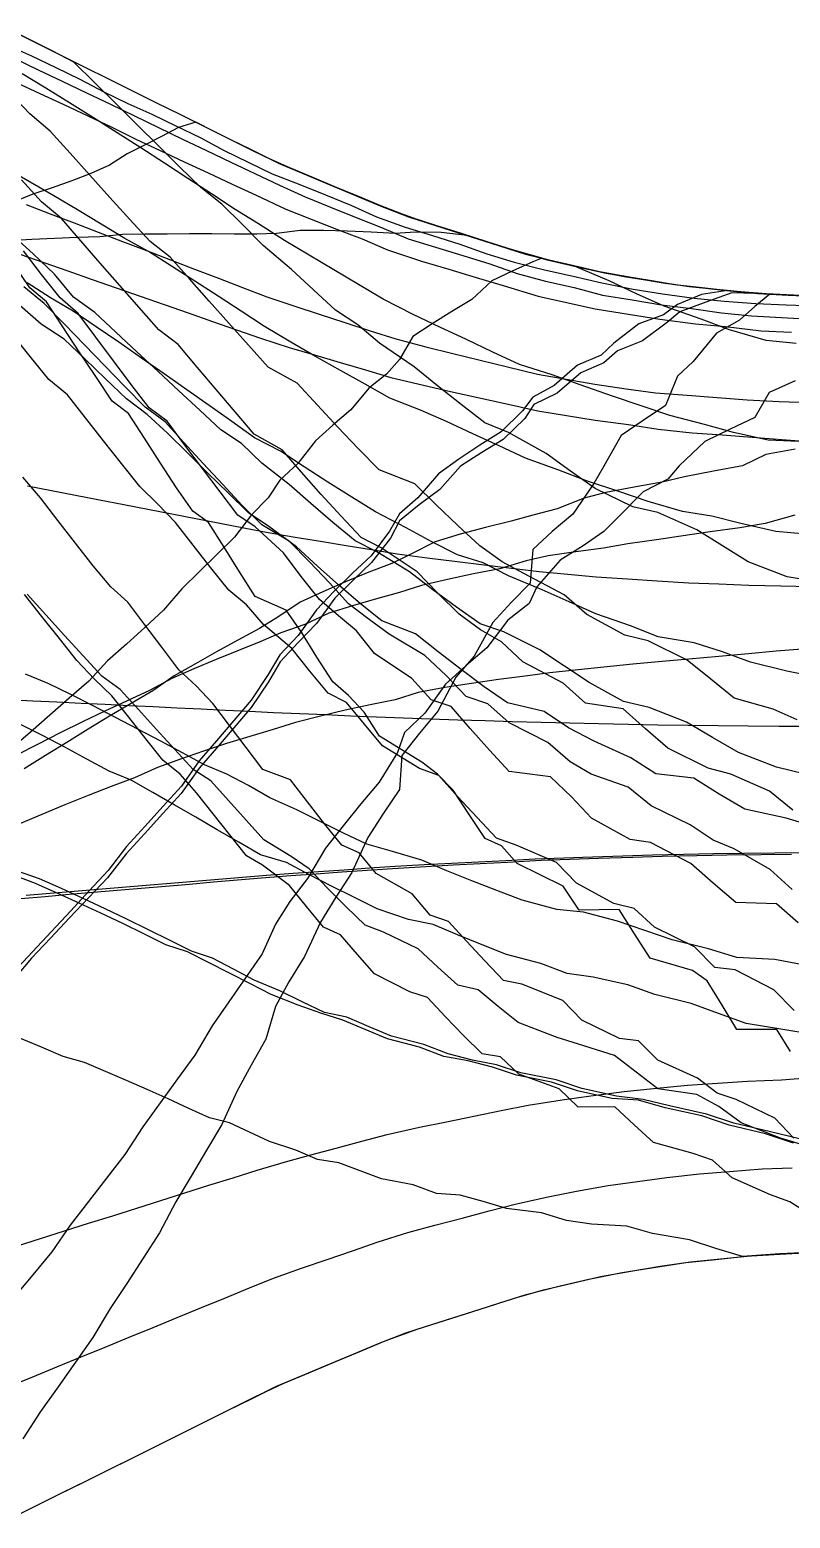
# Model space of a CAD drawing. Header units: metres. Extents: x -15 to 15, y -74.3 to -65.7.
# Drawn here: x -7.5 to -3.75, y -73.67 to -66.33 of the extents above; entities that cross this region are included whole.
import ezdxf

# ---------------------------------------------------------------- set-up
doc = ezdxf.new("R2010")
doc.units = ezdxf.units.M
doc.header["$MEASUREMENT"] = 0
doc.layers.add('Layer 01', color=12, linetype='Continuous', true_color=0xc80000)
doc.layers.add('Layer 02', color=192, linetype='Continuous', true_color=0x7d26cd)

msp = doc.modelspace()

# ---------------------------------------------------------------- linework, layer by layer
at = {"layer": 'Layer 01'}
for points in [[(-7.5868, -66.3355, 4.3671), (-7.4682, -66.3945, 4.2969), (-7.3495, -66.4535, 4.2266), (-7.2311, -66.5123, 4.1565), (-7.1125, -66.5713, 4.0862), (-6.9939, -66.6302, 4.0159), (-6.8752, -66.6892, 3.9457), (-6.7566, -66.7482, 3.8754), (-6.6382, -66.807, 3.8053), (-6.5196, -66.8659, 3.735), (-6.401, -66.9249, 3.6648), (-6.2583, -66.9935, 3.583), (-6.1328, -67.046, 3.5204), (-6.0072, -67.0986, 3.4577), (-5.8817, -67.1512, 3.3951), (-5.756, -67.2038, 3.3323), (-5.5919, -67.2642, 3.2604), (-5.4579, -67.307, 3.2094), (-5.3236, -67.3499, 3.1583), (-5.1893, -67.3928, 3.1071), (-5.055, -67.4357, 3.056), (-4.8802, -67.4794, 3.0039), (-4.7392, -67.5121, 2.9649), (-4.5682, -67.5453, 2.9254), (-4.4231, -67.5697, 2.8963), (-4.2483, -67.5955, 2.8656), (-4.1004, -67.6109, 2.8472), (-3.9524, -67.6264, 2.8288), (-3.7783, -67.6366, 2.8166), (-3.6307, -67.644, 2.8078)], [(-7.5867, -66.3356, 4.3671), (-7.4681, -66.3946, 4.2968), (-7.3495, -66.4535, 4.2266), (-7.2309, -66.5124, 4.1563), (-7.1123, -66.5714, 4.0861), (-6.9937, -66.6303, 4.0158), (-6.8751, -66.6893, 3.9456), (-6.7565, -66.7482, 3.8753), (-6.6379, -66.8072, 3.8051), (-6.5193, -66.8661, 3.7348), (-6.4007, -66.9251, 3.6646), (-6.2741, -66.9869, 3.5909), (-6.1485, -67.0395, 3.5282), (-6.0229, -67.0921, 3.4655), (-5.8972, -67.1447, 3.4028), (-5.7717, -67.1973, 3.3402), (-5.6326, -67.2512, 3.2759), (-5.4986, -67.294, 3.2249), (-5.3643, -67.3369, 3.1738), (-5.2301, -67.3798, 3.1227), (-5.0959, -67.4227, 3.0715), (-4.9478, -67.4637, 3.0226), (-4.8069, -67.4964, 2.9836), (-4.6572, -67.5303, 2.9433), (-4.5123, -67.5547, 2.9142), (-4.3672, -67.5791, 2.8851), (-4.2123, -67.5992, 2.8611), (-4.0644, -67.6147, 2.8427), (-3.9095, -67.6301, 2.8244), (-3.7601, -67.6375, 2.8155), (-3.6105, -67.645, 2.8066)], [(-7.6096, -66.4054, 4.4429), (-7.4909, -66.458, 4.3677), (-7.3722, -66.5153, 4.2962), (-7.2536, -66.573, 4.2249), (-7.1351, -66.6358, 4.1577), (-7.0164, -66.6937, 4.0867), (-6.8978, -66.7464, 4.0115), (-6.7791, -66.8038, 3.94), (-6.6605, -66.8615, 3.8688), (-6.542, -66.9243, 3.8016), (-6.4233, -66.9823, 3.7306), (-6.3047, -67.04, 3.6593), (-6.1678, -67.0923, 3.5846), (-6.0421, -67.1436, 3.5208), (-5.9164, -67.1951, 3.4573), (-5.791, -67.2516, 3.3977), (-5.6481, -67.3028, 3.3252), (-5.5141, -67.3446, 3.2734), (-5.3799, -67.3867, 3.2217), (-5.2459, -67.4336, 3.1738), (-5.1116, -67.4758, 3.1222), (-4.961, -67.5133, 3.0666), (-4.82, -67.545, 3.0269), (-4.6789, -67.577, 2.9873), (-4.5243, -67.608, 2.9591), (-4.3792, -67.6322, 2.9298), (-4.223, -67.6528, 2.9044), (-4.075, -67.668, 2.8858), (-3.9201, -67.6791, 2.863), (-3.7707, -67.6861, 2.8539), (-3.6261, -67.6903, 2.843)], [(-7.5768, -66.4697, 4.4604), (-7.4582, -66.5266, 4.3885), (-7.3396, -66.5835, 4.3167), (-7.2209, -66.6404, 4.2448), (-7.1023, -66.6973, 4.173), (-6.9837, -66.7543, 4.1012), (-6.865, -66.8113, 4.0294), (-6.7464, -66.8683, 3.9576), (-6.6278, -66.9252, 3.8858), (-6.5091, -66.9822, 3.814), (-6.3905, -67.0391, 3.7422), (-6.2677, -67.0964, 3.6697), (-6.1424, -67.1527, 3.61), (-6.0167, -67.2038, 3.5462), (-5.891, -67.2546, 3.482), (-5.7653, -67.3053, 3.4178), (-5.6336, -67.36, 3.36), (-5.4995, -67.4016, 3.308), (-5.3652, -67.4429, 3.2556), (-5.2308, -67.4842, 3.2032), (-5.0967, -67.5311, 3.1552), (-4.9571, -67.569, 3.1076), (-4.8161, -67.6004, 3.0676), (-4.6752, -67.6375, 3.0321), (-4.5292, -67.6618, 3.0019), (-4.3841, -67.6851, 2.972), (-4.2373, -67.7046, 2.9471), (-4.0897, -67.7255, 2.9329), (-3.9416, -67.7407, 2.9142), (-3.7929, -67.7487, 2.904), (-3.6434, -67.7558, 2.8949)], [(-7.5695, -66.5878, 4.5439), (-7.4508, -66.6434, 4.4709), (-7.3321, -66.6986, 4.3978), (-7.2134, -66.7539, 4.3246), (-7.0948, -66.8092, 4.2515), (-6.9764, -66.8695, 4.1824), (-6.8577, -66.9249, 4.1095), (-6.739, -66.9801, 4.0362), (-6.6203, -67.0352, 3.9629), (-6.5017, -67.0902, 3.8896), (-6.383, -67.1452, 3.8163), (-6.238, -67.2139, 3.7355), (-6.1125, -67.2632, 3.6703), (-5.9868, -67.3122, 3.6048), (-5.8611, -67.3612, 3.5393), (-5.7356, -67.415, 3.4776), (-5.5678, -67.4707, 3.4038), (-5.4337, -67.5105, 3.3504), (-5.2994, -67.5503, 3.2969), (-5.1651, -67.5902, 3.2434), (-4.9937, -67.6438, 3.1816), (-4.8528, -67.6744, 3.141), (-4.7117, -67.7047, 3.1002), (-4.5382, -67.7342, 3.0605), (-4.3932, -67.7567, 3.03), (-4.2165, -67.7791, 3), (-4.0685, -67.7933, 2.9806), (-3.8938, -67.8132, 2.9634), (-3.7444, -67.8204, 2.9543)], [(-7.5178, -67.1911, 4.8986), (-7.3991, -67.2365, 4.819), (-7.2805, -67.282, 4.7393), (-7.1619, -67.3274, 4.6596), (-7.0433, -67.3728, 4.58), (-6.9247, -67.4183, 4.5003), (-6.806, -67.4637, 4.4207), (-6.6874, -67.5091, 4.3411), (-6.5688, -67.5546, 4.2614), (-6.4502, -67.6, 4.1818), (-6.3316, -67.6455, 4.1021), (-6.198, -67.6912, 4.022), (-6.0724, -67.732, 3.9511), (-5.9468, -67.7728, 3.8801), (-5.8211, -67.8135, 3.809), (-5.6954, -67.8541, 3.738), (-5.5476, -67.8921, 3.6716), (-5.4134, -67.9254, 3.6139), (-5.2791, -67.9587, 3.556), (-5.1448, -67.9918, 3.498), (-4.9957, -68.0267, 3.4363), (-4.8548, -68.0522, 3.3923), (-4.7137, -68.0775, 3.3482), (-4.5591, -68.0999, 3.3094), (-4.4141, -68.1188, 3.2765), (-4.2581, -68.1308, 3.242), (-4.1102, -68.1426, 3.2211), (-3.9622, -68.1545, 3.2002), (-3.8048, -68.1623, 3.1869), (-3.6557, -68.1664, 3.176)], [(-7.5488, -67.436, 5.0532), (-7.4302, -67.4775, 4.9714), (-7.3115, -67.5189, 4.8896), (-7.1928, -67.5603, 4.8078), (-7.0741, -67.6017, 4.726), (-6.9555, -67.6431, 4.6442), (-6.8368, -67.6844, 4.5624), (-6.7181, -67.7258, 4.4806), (-6.5995, -67.7672, 4.3988), (-6.4808, -67.8086, 4.317), (-6.3621, -67.85, 4.2352), (-6.2214, -67.8957, 4.1455), (-6.0958, -67.9327, 4.0726), (-5.9701, -67.9696, 3.9997), (-5.8444, -68.0066, 3.9267), (-5.7187, -68.0436, 3.8537), (-5.559, -68.0825, 3.7772), (-5.4249, -68.1126, 3.7177), (-5.2906, -68.1427, 3.6582), (-5.1562, -68.1729, 3.5987), (-4.9942, -68.2079, 3.53), (-4.8533, -68.2309, 3.4847), (-4.7122, -68.2539, 3.4394), (-4.5469, -68.2754, 3.3972), (-4.4019, -68.2989, 3.3666), (-4.2335, -68.316, 3.3339), (-4.0856, -68.3268, 3.3125), (-3.9375, -68.3377, 3.291), (-3.7693, -68.3508, 3.2819), (-3.6213, -68.3623, 3.275)], [(-7.5114, -68.5786, 5.459), (-7.3928, -68.6015, 5.3702), (-7.2741, -68.6244, 5.2814), (-7.1555, -68.6473, 5.1926), (-7.0369, -68.6702, 5.1038), (-6.9183, -68.6931, 5.015), (-6.7996, -68.716, 4.9263), (-6.681, -68.7389, 4.8375), (-6.5624, -68.7618, 4.7487), (-6.4438, -68.7847, 4.6599), (-6.3251, -68.8077, 4.5711), (-6.1913, -68.8306, 4.4824), (-6.0657, -68.8513, 4.4032), (-5.94, -68.872, 4.324), (-5.8143, -68.8926, 4.2448), (-5.6887, -68.913, 4.1656), (-5.5405, -68.9321, 4.0925), (-5.4063, -68.9491, 4.028), (-5.272, -68.9659, 3.9634), (-5.1377, -68.9826, 3.8988), (-4.9884, -68.9999, 3.831), (-4.8475, -69.0129, 3.7818), (-4.7064, -69.0258, 3.7326), (-4.5518, -69.037, 3.69), (-4.4067, -69.0466, 3.6532), (-4.2502, -69.0555, 3.6189), (-4.1023, -69.0618, 3.5957), (-3.9543, -69.0678, 3.5724), (-3.7966, -69.0717, 3.5581), (-3.6471, -69.0747, 3.5469)], [(-7.6031, -69.6318, 5.6974), (-7.4844, -69.6374, 5.6059), (-7.3658, -69.6431, 5.5144), (-7.2472, -69.6487, 5.4229), (-7.1285, -69.6544, 5.3315), (-7.0099, -69.6601, 5.24), (-6.8913, -69.6658, 5.1485), (-6.7726, -69.6715, 5.057), (-6.654, -69.6772, 4.9655), (-6.5354, -69.683, 4.8741), (-6.4167, -69.6888, 4.7826), (-6.2981, -69.6946, 4.6911), (-6.1679, -69.7002, 4.6053), (-6.0423, -69.7056, 4.5237), (-5.9166, -69.711, 4.4421), (-5.7909, -69.7164, 4.3604), (-5.6573, -69.7218, 4.2765), (-5.5233, -69.7263, 4.2101), (-5.389, -69.7307, 4.1436), (-5.2547, -69.7351, 4.077), (-5.1204, -69.7395, 4.0104), (-4.9783, -69.7436, 3.9455), (-4.8373, -69.747, 3.8948), (-4.6962, -69.7503, 3.844), (-4.5476, -69.753, 3.8027), (-4.4025, -69.7555, 3.7648), (-4.2527, -69.7578, 3.7309), (-4.1047, -69.7594, 3.707), (-3.9567, -69.761, 3.6829), (-3.8049, -69.762, 3.6685), (-3.6554, -69.7628, 3.6569)], [(-7.5434, -70.6118, 5.6302), (-7.4247, -70.6016, 5.5391), (-7.306, -70.5914, 5.448), (-7.1874, -70.5812, 5.3569), (-7.0687, -70.5711, 5.2658), (-6.95, -70.5609, 5.1746), (-6.8314, -70.5508, 5.0835), (-6.7127, -70.5407, 4.9924), (-6.594, -70.5306, 4.9013), (-6.4754, -70.5205, 4.8101), (-6.3567, -70.5105, 4.719), (-6.2132, -70.4991, 4.6178), (-6.0876, -70.4904, 4.5365), (-5.9619, -70.4815, 4.4552), (-5.8362, -70.4725, 4.3739), (-5.7105, -70.4636, 4.2925), (-5.5467, -70.454, 4.2064), (-5.4125, -70.4469, 4.1401), (-5.2782, -70.4398, 4.0738), (-5.1439, -70.4326, 4.0075), (-4.9775, -70.424, 3.931), (-4.8366, -70.4186, 3.8804), (-4.6955, -70.4131, 3.8299), (-4.5268, -70.4081, 3.7835), (-4.3818, -70.404, 3.7458), (-4.2103, -70.4001, 3.7106), (-4.0624, -70.3976, 3.6867), (-3.8929, -70.3948, 3.662), (-3.7435, -70.3937, 3.6505)], [(-7.5185, -70.596, 5.6129), (-7.3999, -70.586, 5.5218), (-7.2812, -70.5761, 5.4307), (-7.1626, -70.5661, 5.3396), (-7.044, -70.5562, 5.2484), (-6.9253, -70.5463, 5.1573), (-6.8067, -70.5365, 5.0662), (-6.6881, -70.5266, 4.975), (-6.5694, -70.5168, 4.8839), (-6.4508, -70.507, 4.7928), (-6.3322, -70.4972, 4.7016), (-6.2014, -70.4875, 4.6116), (-6.0757, -70.4789, 4.5303), (-5.95, -70.4703, 4.4489), (-5.8243, -70.4616, 4.3675), (-5.6987, -70.4528, 4.2862), (-5.555, -70.445, 4.2118), (-5.4208, -70.4381, 4.1455), (-5.2865, -70.4312, 4.0791), (-5.1522, -70.4242, 4.0127), (-5.0076, -70.4166, 3.9429), (-4.8667, -70.4114, 3.8923), (-4.7256, -70.4061, 3.8417), (-4.5747, -70.4014, 3.797), (-4.4296, -70.3975, 3.7593), (-4.2769, -70.3935, 3.7224), (-4.129, -70.3911, 3.6984), (-3.9809, -70.3886, 3.6745), (-3.8265, -70.3869, 3.6578), (-3.677, -70.3858, 3.6463)], [(-7.5655, -72.3254, 5.1837), (-7.4469, -72.288, 5.1), (-7.3282, -72.2506, 5.0163), (-7.2096, -72.2132, 4.9326), (-7.0909, -72.1757, 4.8489), (-6.9723, -72.1382, 4.7652), (-6.8536, -72.1008, 4.6815), (-6.735, -72.0633, 4.5978), (-6.6163, -72.0258, 4.5142), (-6.4977, -71.9883, 4.4305), (-6.379, -71.9508, 4.3468), (-6.2395, -71.9095, 4.2537), (-6.1139, -71.8759, 4.1791), (-5.9883, -71.8424, 4.1045), (-5.8626, -71.8088, 4.0298), (-5.7369, -71.7754, 3.9551), (-5.5788, -71.7397, 3.8748), (-5.4447, -71.7123, 3.8141), (-5.3104, -71.685, 3.7532), (-5.176, -71.6578, 3.6923), (-5.0418, -71.6307, 3.6313), (-4.8745, -71.6049, 3.5734), (-4.7334, -71.5841, 3.527), (-4.569, -71.564, 3.482), (-4.424, -71.5484, 3.4474), (-4.2567, -71.5326, 3.4118), (-4.1088, -71.5226, 3.39), (-3.9608, -71.5128, 3.368), (-3.7934, -71.5062, 3.3534), (-3.6463, -71.4941, 3.346)], [(-7.6032, -73.0182, 4.8452), (-7.4845, -72.9696, 4.7675), (-7.3658, -72.9209, 4.6898), (-7.2472, -72.8723, 4.6122), (-7.1285, -72.8236, 4.5345), (-7.0099, -72.7749, 4.4568), (-6.8912, -72.7262, 4.3792), (-6.7726, -72.6776, 4.3015), (-6.6539, -72.629, 4.2237), (-6.5352, -72.5804, 4.146), (-6.4166, -72.5319, 4.0683), (-6.2979, -72.4833, 3.9905), (-6.1597, -72.4351, 3.9131), (-6.034, -72.3919, 3.8437), (-5.9083, -72.3485, 3.7743), (-5.7826, -72.3052, 3.7049), (-5.6365, -72.258, 3.6294), (-5.5025, -72.2229, 3.5729), (-5.3682, -72.1878, 3.5162), (-5.2339, -72.1526, 3.4595), (-5.0996, -72.1174, 3.4029), (-4.9443, -72.082, 3.3461), (-4.8032, -72.0551, 3.3029), (-4.6479, -72.0267, 3.2572), (-4.503, -72.0067, 3.225), (-4.3579, -71.9867, 3.1928), (-4.197, -71.9701, 3.1662), (-4.049, -71.9575, 3.1458), (-3.8891, -71.9453, 3.1263), (-3.7397, -71.9392, 3.1164)], [(-7.5921, -73.6671, 4.3703), (-7.4735, -73.6081, 4.3), (-7.3549, -73.5492, 4.2298), (-7.2363, -73.4902, 4.1595), (-7.1177, -73.4313, 4.0893), (-6.9991, -73.3724, 4.019), (-6.8805, -73.3134, 3.9488), (-6.7619, -73.2545, 3.8785), (-6.6433, -73.1955, 3.8083), (-6.5247, -73.1366, 3.738), (-6.4061, -73.0777, 3.6678), (-6.2826, -73.0167, 3.5951), (-6.1571, -72.9641, 3.5325), (-6.0314, -72.9115, 3.4698), (-5.9057, -72.8589, 3.4071), (-5.7801, -72.8062, 3.3443), (-5.6462, -72.7532, 3.2811), (-5.5122, -72.7103, 3.2301), (-5.3779, -72.6674, 3.1789), (-5.2436, -72.6245, 3.1278), (-5.1093, -72.5816, 3.0767), (-4.967, -72.5407, 3.0279), (-4.826, -72.508, 2.9889), (-4.6849, -72.4753, 2.9499), (-4.5363, -72.4493, 2.919), (-4.3912, -72.4249, 2.8899), (-4.2414, -72.4038, 2.8648), (-4.0934, -72.3884, 2.8463), (-3.9454, -72.3729, 2.8279), (-3.7937, -72.3642, 2.8175), (-3.6442, -72.3567, 2.8086)], [(-7.5757, -73.659, 4.3606), (-7.4571, -73.6, 4.2903), (-7.3385, -73.541, 4.22), (-7.2198, -73.4821, 4.1498), (-7.1012, -73.4231, 4.0795), (-6.9826, -73.3642, 4.0092), (-6.864, -73.3052, 3.939), (-6.7453, -73.2462, 3.8687), (-6.6267, -73.1873, 3.7985), (-6.5081, -73.1283, 3.7282), (-6.3894, -73.0694, 3.6579), (-6.2499, -73.003, 3.5788), (-6.1244, -72.9504, 3.5162), (-5.9988, -72.8978, 3.4535), (-5.8731, -72.8452, 3.3908), (-5.7474, -72.7926, 3.3281), (-5.5891, -72.7349, 3.2593), (-5.455, -72.6921, 3.2083), (-5.3208, -72.6492, 3.1572), (-5.1864, -72.6063, 3.106), (-5.0522, -72.5634, 3.0549), (-4.8844, -72.5216, 3.0051), (-4.7433, -72.4888, 2.9661), (-4.5784, -72.4564, 2.9275), (-4.4334, -72.432, 2.8984), (-4.2654, -72.4063, 2.8678), (-4.1176, -72.3909, 2.8493), (-3.9695, -72.3754, 2.8309), (-3.8014, -72.3646, 2.818), (-3.652, -72.3571, 2.8091)]]:
    msp.add_polyline3d(points, dxfattribs=at)
at = {"layer": 'Layer 02'}
for points in [[(-3.6191, -69.0516, 3.5396), (-3.7647, -69.0268, 3.5436), (-3.9578, -68.9528, 3.5389), (-4.0847, -68.8745, 3.5359), (-4.2113, -68.7952, 3.5324), (-4.4021, -68.7087, 3.5477), (-4.5266, -68.6812, 3.5716), (-4.7113, -68.5916, 3.5911), (-4.8331, -68.5058, 3.6031), (-4.9543, -68.4187, 3.6143), (-5.1398, -68.3143, 3.6612), (-5.2556, -68.2681, 3.7039), (-5.3729, -68.1772, 3.7223), (-5.4895, -68.0848, 3.7394), (-5.6049, -67.9906, 3.755), (-5.7748, -67.8744, 3.8068), (-5.8823, -67.7838, 3.8385), (-5.9917, -67.712, 3.8771), (-6.101, -67.6124, 3.8981), (-6.2094, -67.5114, 3.9174), (-6.3488, -67.3939, 3.9589), (-6.4506, -67.2891, 3.9854), (-6.5526, -67.1888, 4.0148), (-6.6568, -67.1079, 4.0543), (-6.7615, -67.005, 4.0772), (-6.8659, -66.902, 4.0999), (-6.9702, -66.7988, 4.1222), (-7.0744, -66.6954, 4.1443), (-7.1786, -66.5921, 4.1666), (-7.283, -66.4889, 4.189), (-7.3888, -66.4339, 4.2499), (-7.4942, -66.3815, 4.3123), (-7.5983, -66.3298, 4.3739)], [(-3.7097, -68.3598, 3.2814), (-3.8586, -68.3522, 3.2905), (-4.0293, -68.3153, 3.2962), (-4.1735, -68.2752, 3.3017), (-4.3437, -68.2307, 3.314), (-4.4847, -68.1835, 3.331), (-4.6258, -68.1358, 3.3478), (-4.7866, -68.0794, 3.3788), (-4.9236, -68.0315, 3.4095), (-5.085, -67.9794, 3.456), (-5.2159, -67.9183, 3.4941), (-5.3471, -67.8572, 3.5324), (-5.4783, -67.7955, 3.5704), (-5.6094, -67.7329, 3.6077), (-5.7567, -67.6576, 3.6612), (-5.8787, -67.586, 3.7097), (-6.0007, -67.514, 3.758), (-6.1227, -67.4415, 3.806), (-6.2446, -67.3682, 3.8533), (-6.3726, -67.286, 3.9119), (-6.4875, -67.2162, 3.9725), (-6.6036, -67.1391, 4.0265), (-6.7199, -67.0628, 4.0811), (-6.8364, -66.987, 4.1363), (-6.9529, -66.9119, 4.1922), (-7.0697, -66.8375, 4.2487), (-7.1865, -66.7637, 4.3059), (-7.3035, -66.6906, 4.3637), (-7.4208, -66.6185, 4.4226), (-7.5382, -66.5477, 4.4826)], [(-3.7163, -69.7319, 3.6603), (-3.8338, -69.6792, 3.6671), (-4.0259, -69.6252, 3.6837), (-4.1419, -69.5317, 3.6904), (-4.2576, -69.4373, 3.6969), (-4.4514, -69.3422, 3.7307), (-4.5657, -69.314, 3.7551), (-4.7529, -69.2126, 3.7912), (-4.8651, -69.1159, 3.8111), (-5.0638, -69.0094, 3.8672), (-5.1711, -68.9526, 3.9091), (-5.2801, -68.8732, 3.9408), (-5.3884, -68.7733, 3.9657), (-5.4953, -68.6713, 3.9892), (-5.6007, -68.5673, 4.0113), (-5.7778, -68.4983, 4.0973), (-5.8798, -68.3936, 4.1258), (-5.9814, -68.2881, 4.1536), (-6.0818, -68.181, 4.1801), (-6.1813, -68.0726, 4.2052), (-6.3246, -67.9931, 4.2771), (-6.4215, -67.8843, 4.3048), (-6.5185, -67.7757, 4.3327), (-6.6152, -67.6669, 4.3603), (-6.7118, -67.5577, 4.3876), (-6.8082, -67.4506, 4.4157), (-6.907, -67.3728, 4.4567), (-7.006, -67.2646, 4.4784), (-7.1047, -67.1561, 4.4997), (-7.2031, -67.0472, 4.5204), (-7.3014, -66.9382, 4.541), (-7.3997, -66.8291, 4.5616), (-7.4999, -66.7446, 4.5963), (-7.6011, -66.6373, 4.6126)], [(-3.7202, -67.8765, 2.995), (-3.8687, -67.8615, 2.998), (-4.0503, -67.8092, 2.989), (-4.1895, -67.7556, 2.9765), (-4.3712, -67.6929, 2.9738), (-4.5073, -67.6308, 2.971), (-4.6433, -67.5679, 2.9675), (-4.8136, -67.4949, 2.9855), (-4.946, -67.4642, 3.0221), (-5.119, -67.4153, 3.0804), (-5.2449, -67.3751, 3.1283), (-5.371, -67.3348, 3.1763), (-5.4973, -67.2944, 3.2244), (-5.6235, -67.2541, 3.2725), (-5.7691, -67.1983, 3.3389), (-5.8827, -67.1508, 3.3956), (-5.9956, -67.1035, 3.4519), (-6.1074, -67.0567, 3.5077), (-6.2178, -67.0105, 3.5628), (-6.318, -66.9662, 3.6156), (-6.4129, -66.919, 3.6718), (-6.5051, -66.8732, 3.7264), (-6.5942, -66.8289, 3.7792), (-6.6806, -66.7859, 3.8304), (-6.7668, -66.812, 3.9343), (-6.8509, -66.8554, 4.0496), (-6.9347, -66.8988, 4.1644), (-7.0192, -66.9408, 4.279), (-7.1076, -66.9976, 4.4014), (-7.1994, -67.0376, 4.511), (-7.2932, -67.0747, 4.6205), (-7.3887, -67.1088, 4.7297), (-7.4856, -67.1402, 4.8385), (-7.5848, -67.1812, 4.9518)], [(-3.6734, -68.8166, 3.4699), (-3.8218, -68.8031, 3.4777), (-3.9941, -68.7644, 3.4857), (-4.1371, -68.7268, 3.4982), (-4.2806, -68.7045, 3.5142), (-4.4502, -68.6547, 3.5389), (-4.5909, -68.6073, 3.5591), (-4.7545, -68.5535, 3.5922), (-4.8911, -68.5006, 3.6236), (-5.0555, -68.4411, 3.6684), (-5.1849, -68.3816, 3.7133), (-5.3145, -68.3219, 3.7583), (-5.4442, -68.2614, 3.8029), (-5.5737, -68.2051, 3.8492), (-5.7252, -68.1458, 3.9116), (-5.8468, -68.0775, 3.9654), (-5.9685, -68.0091, 4.0191), (-6.0903, -67.9401, 4.0724), (-6.2118, -67.87, 4.1252), (-6.3428, -67.7925, 4.1884), (-6.4569, -67.7173, 4.2487), (-6.5712, -67.6427, 4.3094), (-6.6857, -67.5688, 4.3706), (-6.8004, -67.4956, 4.4323), (-6.9153, -67.423, 4.4946), (-7.0308, -67.3581, 4.5607), (-7.1473, -67.2875, 4.6224), (-7.2639, -67.2176, 4.6848), (-7.3807, -67.1486, 4.7478), (-7.4977, -67.0804, 4.8115), (-7.6148, -67.0132, 4.8759)], [(-3.7367, -70.1768, 3.6659), (-3.8516, -70.083, 3.6789), (-4.0423, -70, 3.7073), (-4.1541, -69.9699, 3.7242), (-4.3529, -69.8718, 3.7569), (-4.4638, -69.7753, 3.7817), (-4.5741, -69.6774, 3.8063), (-4.7597, -69.6494, 3.8614), (-4.8691, -69.5512, 3.8883), (-5.0693, -69.4462, 3.9542), (-5.1733, -69.3471, 3.9932), (-5.2775, -69.2881, 4.0376), (-5.3828, -69.21, 4.0739), (-5.4873, -69.1074, 4.1043), (-5.5902, -69.0026, 4.1334), (-5.7678, -68.8841, 4.2119), (-5.8658, -68.8334, 4.2639), (-5.965, -68.7274, 4.2982), (-6.063, -68.6199, 4.3312), (-6.1597, -68.5108, 4.3628), (-6.2553, -68.4009, 4.3934), (-6.3937, -68.3225, 4.4723), (-6.4876, -68.2125, 4.5053), (-6.5815, -68.1027, 4.5383), (-6.6752, -67.9925, 4.5709), (-6.7685, -67.8818, 4.6031), (-6.8634, -67.8088, 4.6503), (-6.9599, -67.6994, 4.6774), (-7.0562, -67.59, 4.7043), (-7.1524, -67.4805, 4.7311), (-7.2485, -67.3709, 4.7577), (-7.3443, -67.2608, 4.7838), (-7.4418, -67.1788, 4.8229), (-7.5403, -67.0698, 4.8437)], [(-3.7234, -67.6393, 2.8133), (-3.8687, -67.6321, 2.822), (-4.0155, -67.6198, 2.8366), (-4.16, -67.6047, 2.8546), (-4.3053, -67.5895, 2.8727), (-4.4402, -67.5668, 2.8998), (-4.5812, -67.5431, 2.928), (-4.7085, -67.5192, 2.9565), (-4.8442, -67.4878, 2.994), (-4.9803, -67.4562, 3.0316), (-5.0884, -67.425, 3.0687), (-5.2161, -67.3843, 3.1173), (-5.3438, -67.3435, 3.166), (-5.4718, -67.329, 3.2349), (-5.5991, -67.3278, 3.3137), (-5.698, -67.3346, 3.3851), (-5.8165, -67.3274, 3.4767), (-5.9342, -67.3224, 3.5695), (-6.0509, -67.3199, 3.6633), (-6.1667, -67.3193, 3.7579), (-6.2826, -67.3338, 3.8607), (-6.3805, -67.3381, 3.9524), (-6.4913, -67.3371, 4.0532), (-6.6019, -67.3365, 4.1542), (-6.7125, -67.3363, 4.2553), (-6.8229, -67.3366, 4.3566), (-6.9331, -67.3372, 4.458), (-7.0432, -67.3384, 4.5596), (-7.1545, -67.3498, 4.6649), (-7.2664, -67.3537, 4.7643), (-7.3781, -67.3585, 4.8641), (-7.4895, -67.3642, 4.9641), (-7.6008, -67.3703, 5.0642)], [(-3.6763, -70, 3.6689), (-3.8175, -69.9646, 3.6783), (-4.0052, -69.8927, 3.6966), (-4.1334, -69.8185, 3.7142), (-4.2615, -69.7431, 3.7317), (-4.4463, -69.6699, 3.7726), (-4.5721, -69.6412, 3.8019), (-4.7417, -69.5471, 3.8414), (-4.8631, -69.4665, 3.8749), (-4.9847, -69.3858, 3.9085), (-5.1618, -69.298, 3.981), (-5.2786, -69.259, 4.0317), (-5.3958, -69.1757, 4.0729), (-5.5122, -69.0904, 4.1132), (-5.6272, -69.0027, 4.1522), (-5.7888, -68.9032, 4.2301), (-5.8962, -68.8489, 4.2895), (-6.0055, -68.758, 4.3354), (-6.1139, -68.6654, 4.3803), (-6.2213, -68.5708, 4.4237), (-6.3552, -68.4665, 4.4908), (-6.4558, -68.3696, 4.5417), (-6.5581, -68.3011, 4.6009), (-6.6618, -68.2053, 4.6479), (-6.7653, -68.1093, 4.6947), (-6.8686, -68.0131, 4.7412), (-6.9719, -67.9166, 4.7876), (-7.0752, -67.8201, 4.834), (-7.1786, -67.7241, 4.8807), (-7.2846, -67.6474, 4.9331), (-7.3787, -67.5344, 4.9562), (-7.4824, -67.4349, 4.9947), (-7.5883, -67.3393, 5.0372)], [(-3.7111, -70.7323, 3.5948), (-3.817, -70.639, 3.6239), (-4.0186, -70.6312, 3.6488), (-4.1302, -70.5361, 3.6796), (-4.2405, -70.4394, 3.7104), (-4.4392, -70.3366, 3.7698), (-4.5388, -70.3207, 3.7972), (-4.7298, -70.2156, 3.8577), (-4.8285, -70.1111, 3.8978), (-4.9329, -70.0119, 3.9398), (-5.1362, -69.9863, 4.029), (-5.2325, -69.8811, 4.0723), (-5.3279, -69.7745, 4.1151), (-5.4218, -69.6661, 4.157), (-5.5209, -69.6321, 4.2048), (-5.6156, -69.527, 4.2384), (-5.7997, -69.4045, 4.3337), (-5.8882, -69.293, 4.3771), (-5.9769, -69.2196, 4.4257), (-6.0717, -69.1386, 4.471), (-6.1615, -69.0244, 4.5055), (-6.2492, -68.9082, 4.5382), (-6.3889, -68.78, 4.6154), (-6.4745, -68.7221, 4.6681), (-6.5618, -68.6075, 4.7026), (-6.6487, -68.4925, 4.7367), (-6.7351, -68.3771, 4.7703), (-6.8224, -68.26, 4.8041), (-6.9107, -68.1936, 4.8512), (-6.9993, -68.0778, 4.8773), (-7.0873, -67.9615, 4.9027), (-7.1748, -67.8447, 4.9275), (-7.2621, -67.7277, 4.952), (-7.3508, -67.6518, 4.993), (-7.4413, -67.5361, 5.0116), (-7.5315, -67.4202, 5.0299)], [(-3.7154, -67.6397, 2.8129), (-3.8522, -67.6329, 2.821), (-3.9657, -67.625, 2.8304), (-4.0966, -67.6113, 2.8467), (-4.2279, -67.5976, 2.8631), (-4.3184, -67.5873, 2.8753), (-4.4416, -67.5666, 2.9), (-4.5646, -67.5459, 2.9247), (-4.6699, -67.5282, 2.9458), (-4.7529, -67.5089, 2.9687), (-4.8661, -67.4827, 3), (-4.978, -67.4567, 3.0309), (-5.019, -67.474, 3.0628), (-5.1208, -67.5194, 3.1614), (-5.2215, -67.5676, 3.2614), (-5.32, -67.6599, 3.3908), (-5.4191, -67.7182, 3.4862), (-5.516, -67.7789, 3.582), (-5.6112, -67.8415, 3.6779), (-5.6762, -67.9551, 3.7764), (-5.7409, -68.0275, 3.8616), (-5.8283, -68.0962, 3.9615), (-5.9167, -68.204, 4.0733), (-6.0048, -68.2795, 4.1666), (-6.0917, -68.3565, 4.2597), (-6.1788, -68.4675, 4.3622), (-6.2673, -68.5494, 4.4484), (-6.3243, -68.6371, 4.5196), (-6.4062, -68.7204, 4.6121), (-6.491, -68.8308, 4.7075), (-6.5769, -68.9158, 4.7943), (-6.6632, -69.0006, 4.8814), (-6.7498, -69.0852, 4.9687), (-6.8398, -69.1912, 5.0561), (-6.9314, -69.2751, 5.1385), (-7.0237, -69.3582, 5.2214), (-7.1163, -69.4407, 5.3044), (-7.2093, -69.5406, 5.3889), (-7.3053, -69.6242, 5.4668), (-7.4012, -69.7083, 5.5446), (-7.4971, -69.7924, 5.6224), (-7.5932, -69.8761, 5.7005)], [(-3.7488, -71.3667, 3.4074), (-3.8162, -71.2585, 3.4578), (-4.0132, -71.2572, 3.4822), (-4.0861, -71.1378, 3.5322), (-4.159, -71.0182, 3.5823), (-4.2315, -70.9675, 3.6107), (-4.4409, -70.906, 3.6729), (-4.5172, -70.7868, 3.7198), (-4.5928, -70.6668, 3.7666), (-4.7906, -70.6703, 3.8306), (-4.8693, -70.5513, 3.8749), (-5.096, -70.4397, 3.9826), (-5.1741, -70.3528, 4.0331), (-5.2537, -70.3161, 4.0743), (-5.3335, -70.1981, 4.1191), (-5.4117, -70.0789, 4.1631), (-5.4889, -70, 4.205), (-5.567, -69.94, 4.2412), (-5.7748, -69.8127, 4.3541), (-5.8511, -69.6933, 4.3986), (-5.9278, -69.6111, 4.445), (-6.0061, -69.5449, 4.4877), (-6.084, -69.423, 4.5227), (-6.1604, -69.2998, 4.5567), (-6.2359, -69.1903, 4.5919), (-6.388, -69.1239, 4.691), (-6.4651, -69.0022, 4.725), (-6.5421, -68.8807, 4.759), (-6.6188, -68.7588, 4.7926), (-6.6964, -68.7027, 4.8416), (-6.7762, -68.588, 4.8701), (-6.8556, -68.466, 4.8959), (-6.9343, -68.3435, 4.9211), (-7.0127, -68.2206, 4.9458), (-7.0931, -68.1613, 4.9903), (-7.1749, -68.0394, 5.0082), (-7.256, -67.9171, 5.0253), (-7.3366, -67.7944, 5.0419), (-7.4169, -67.6715, 5.0581), (-7.4989, -67.6021, 5.0961), (-7.5825, -67.4806, 5.1057)], [(-3.7024, -67.6404, 2.8121), (-3.8349, -67.6338, 2.82), (-3.9245, -67.6293, 2.8253), (-4.0377, -67.6265, 2.8464), (-4.1663, -67.6727, 2.9081), (-4.2938, -67.72, 2.9705), (-4.3558, -67.7713, 3.0289), (-4.4791, -67.863, 3.1346), (-4.602, -67.9126, 3.2043), (-4.6699, -67.9713, 3.2628), (-4.7827, -68.0207, 3.3424), (-4.8993, -68.1208, 3.4461), (-5.0146, -68.1776, 3.5226), (-5.0587, -68.2456, 3.5819), (-5.1656, -68.349, 3.6894), (-5.2716, -68.4138, 3.7733), (-5.3753, -68.4818, 3.8572), (-5.4774, -68.5963, 3.9563), (-5.5803, -68.6717, 4.0336), (-5.6762, -68.75, 4.1082), (-5.7208, -68.8357, 4.1657), (-5.8141, -68.9562, 4.2588), (-5.9059, -69.0424, 4.3391), (-5.9958, -69.1311, 4.4187), (-6.0855, -69.2572, 4.502), (-6.1763, -69.3506, 4.5738), (-6.2658, -69.4455, 4.6451), (-6.323, -69.5437, 4.6999), (-6.4081, -69.6707, 4.7752), (-6.4936, -69.7704, 4.8456), (-6.5789, -69.8704, 4.9159), (-6.6642, -69.9705, 4.9863), (-6.7533, -70.0943, 5.0523), (-6.8433, -70.1936, 5.1176), (-6.9337, -70.2926, 5.1832), (-7.0243, -70.3914, 5.2489), (-7.1164, -70.5095, 5.311), (-7.2103, -70.6086, 5.3711), (-7.3041, -70.7082, 5.4311), (-7.3979, -70.8077, 5.4911), (-7.492, -70.907, 5.5514), (-7.5874, -71.02, 5.6081)], [(-3.7249, -67.6393, 2.8134), (-3.8574, -67.6326, 2.8213), (-3.9311, -67.6286, 2.8261), (-4.0595, -67.6152, 2.8421), (-4.1875, -67.6354, 2.8838), (-4.3054, -67.6842, 2.9454), (-4.3749, -67.7344, 3.0069), (-4.4972, -67.779, 3.0813), (-4.6191, -67.875, 3.1857), (-4.6821, -67.9341, 3.2443), (-4.7983, -67.9834, 3.3253), (-4.9134, -68.0827, 3.432), (-5.019, -68.1417, 3.5057), (-5.0703, -68.2086, 3.5692), (-5.1754, -68.3123, 3.6795), (-5.2806, -68.3782, 3.7634), (-5.3837, -68.4471, 3.8473), (-5.4846, -68.5186, 3.9312), (-5.5863, -68.6371, 4.0258), (-5.6762, -68.7164, 4.0977), (-5.7254, -68.8017, 4.1581), (-5.8172, -68.9222, 4.2533), (-5.9086, -69.0089, 4.3334), (-5.9982, -69.098, 4.4129), (-6.0862, -69.1889, 4.4918), (-6.1771, -69.3164, 4.5698), (-6.2667, -69.4109, 4.6411), (-6.3242, -69.5086, 4.6962), (-6.4082, -69.635, 4.7736), (-6.4937, -69.7344, 4.8441), (-6.5792, -69.8343, 4.9146), (-6.6646, -69.9343, 4.985), (-6.7522, -70.0581, 5.053), (-6.8419, -70.1578, 5.1181), (-6.9321, -70.2571, 5.1834), (-7.0225, -70.3562, 5.249), (-7.113, -70.4749, 5.3129), (-7.2066, -70.5745, 5.3727), (-7.2999, -70.6746, 5.4323), (-7.3933, -70.7749, 5.4918), (-7.4868, -70.875, 5.5515), (-7.5807, -70.9746, 5.6115)], [(-3.7327, -67.6389, 2.8139), (-3.8514, -67.6329, 2.8209), (-3.9245, -67.6943, 2.8752), (-4.0006, -67.7608, 2.9418), (-4.1144, -67.8254, 3.0146), (-4.2283, -67.9644, 3.1305), (-4.3054, -68.0375, 3.192), (-4.3645, -68.1821, 3.2948), (-4.4746, -68.2552, 3.3654), (-4.5832, -68.33, 3.4363), (-4.6699, -68.4812, 3.5293), (-4.7191, -68.5662, 3.5836), (-4.8217, -68.7174, 3.6812), (-4.9244, -68.8038, 3.7473), (-5.019, -68.8926, 3.811), (-5.0324, -69.0579, 3.8619), (-5.1256, -69.1533, 3.9305), (-5.2162, -69.2515, 3.9983), (-5.3083, -69.4173, 4.0701), (-5.3985, -69.521, 4.1289), (-5.4877, -69.6894, 4.1908), (-5.5776, -69.7974, 4.2402), (-5.6659, -69.9071, 4.2889), (-5.6762, -70.0749, 4.2948), (-5.756, -70.1922, 4.3417), (-5.8334, -70.3117, 4.3869), (-5.912, -70.4836, 4.4222), (-5.99, -70.6055, 4.4573), (-6.0666, -70.7286, 4.4914), (-6.1451, -70.8983, 4.5117), (-6.2231, -71.0222, 4.5362), (-6.2879, -71.1452, 4.5521), (-6.3354, -71.3061, 4.5464), (-6.4079, -71.4345, 4.5647), (-6.4797, -71.5634, 4.5822), (-6.5531, -71.7254, 4.5858), (-6.6288, -71.8527, 4.5963), (-6.7045, -71.9802, 4.6068), (-6.7804, -72.1077, 4.6174), (-6.8603, -72.2601, 4.6117), (-6.9409, -72.3847, 4.617), (-7.022, -72.5092, 4.6229), (-7.1035, -72.6336, 4.6292), (-7.1888, -72.7765, 4.6197), (-7.2743, -72.898, 4.6206), (-7.36, -73.0196, 4.6216), (-7.4464, -73.1409, 4.6234), (-7.5346, -73.2762, 4.6142)], [(-3.7409, -70.5681, 3.6273), (-3.8482, -70.469, 3.6487), (-4.0272, -70.3674, 3.6849), (-4.1302, -70.3244, 3.7074), (-4.2439, -70.2483, 3.7292), (-4.4364, -70.1555, 3.7776), (-4.549, -70.0632, 3.8111), (-4.7324, -70, 3.868), (-4.8356, -69.9378, 3.9025), (-4.946, -69.8434, 3.9382), (-5.1354, -69.7458, 4.0182), (-5.2408, -69.6519, 4.0664), (-5.3473, -69.6161, 4.1158), (-5.4472, -69.5133, 4.1523), (-5.5525, -69.4146, 4.192), (-5.7277, -69.3089, 4.2738), (-5.8266, -69.2366, 4.3292), (-5.9276, -69.1601, 4.3796), (-6.022, -69.0555, 4.4194), (-6.1213, -68.9533, 4.4629), (-6.2202, -68.8501, 4.506), (-6.3556, -68.7709, 4.5871), (-6.4519, -68.6747, 4.6348), (-6.5483, -68.5714, 4.6803), (-6.6445, -68.4678, 4.7255), (-6.7404, -68.3638, 4.7704), (-6.8325, -68.2626, 4.8131), (-6.9308, -68.19, 4.8665), (-7.0306, -68.0881, 4.9078), (-7.1303, -67.9859, 4.9488), (-7.2298, -67.8834, 4.9895), (-7.3293, -67.7809, 5.0302), (-7.4288, -67.6784, 5.071), (-7.5295, -67.5971, 5.1202)], [(-3.6199, -69.5218, 3.6297), (-3.766, -69.4918, 3.6371), (-3.9455, -69.4473, 3.6471), (-4.0847, -69.3959, 3.6632), (-4.2241, -69.3511, 3.6801), (-4.4006, -69.3225, 3.7128), (-4.5377, -69.2676, 3.7373), (-4.7081, -69.2091, 3.7739), (-4.8409, -69.1502, 3.8098), (-4.9735, -69.0901, 3.8454), (-5.1394, -69.022, 3.9084), (-5.2649, -68.9578, 3.958), (-5.391, -68.9187, 4.0129), (-5.5179, -68.8533, 4.0584), (-5.6442, -68.7857, 4.1029), (-5.7954, -68.7064, 4.1758), (-5.9126, -68.6334, 4.2328), (-6.0297, -68.5595, 4.2894), (-6.1465, -68.4843, 4.3454), (-6.2628, -68.4076, 4.4006), (-6.392, -68.3406, 4.4784), (-6.5032, -68.2614, 4.5386), (-6.6146, -68.1827, 4.5991), (-6.726, -68.1043, 4.6598), (-6.8376, -68.026, 4.7206), (-6.9492, -67.9479, 4.7816), (-7.061, -67.8703, 4.8429), (-7.173, -67.7935, 4.9048), (-7.2854, -67.7175, 4.9673), (-7.3983, -67.6509, 5.0339), (-7.513, -67.5774, 5.0956)], [(-3.6279, -70.2594, 3.6538), (-3.77, -70.2158, 3.6667), (-3.9733, -70.1715, 3.6886), (-4.1002, -70.0973, 3.7125), (-4.2252, -70.0189, 3.7362), (-4.413, -69.998, 3.7781), (-4.5364, -69.9187, 3.807), (-4.7169, -69.8372, 3.8553), (-4.844, -69.7711, 3.8983), (-4.9635, -69.69, 3.9378), (-5.1446, -69.6484, 4.0185), (-5.259, -69.5686, 4.0653), (-5.3731, -69.4836, 4.1112), (-5.4861, -69.3965, 4.1564), (-5.5978, -69.3069, 4.2005), (-5.7634, -69.2438, 4.2887), (-5.8697, -69.1597, 4.341), (-5.9758, -69.0674, 4.3912), (-6.081, -68.9737, 4.4406), (-6.1852, -68.878, 4.4888), (-6.321, -68.7778, 4.5613), (-6.4209, -68.7106, 4.621), (-6.5212, -68.6132, 4.6715), (-6.6213, -68.5155, 4.7218), (-6.7212, -68.4175, 4.7718), (-6.8209, -68.3191, 4.8216), (-6.9208, -68.2263, 4.8732), (-7.0233, -68.1484, 4.9266), (-7.1259, -68.0507, 4.9719), (-7.2283, -67.9527, 5.017), (-7.3305, -67.8546, 5.0618), (-7.4433, -67.7807, 5.1255), (-7.5487, -67.6883, 5.1753)], [(-3.731, -71.1643, 3.4806), (-3.8311, -71.0622, 3.521), (-4.0213, -70.9635, 3.5761), (-4.1215, -70.9526, 3.5957), (-4.2229, -70.8505, 3.6352), (-4.4195, -70.753, 3.7011), (-4.5191, -70.6609, 3.7482), (-4.6192, -70.6361, 3.7778), (-4.8039, -70.5366, 3.853), (-4.9021, -70.4352, 3.9021), (-5.1016, -70.3497, 3.9972), (-5.1979, -70.3144, 4.0466), (-5.2945, -70.2134, 4.099), (-5.3898, -70.1108, 4.1509), (-5.4835, -70.0061, 4.202), (-5.5774, -69.9709, 4.2477), (-5.7603, -69.8592, 4.3467), (-5.8498, -69.7533, 4.4004), (-5.9387, -69.6463, 4.4536), (-6.028, -69.6006, 4.5094), (-6.1186, -69.4909, 4.5544), (-6.2076, -69.3794, 4.5982), (-6.3466, -69.261, 4.681), (-6.4311, -69.1652, 4.7342), (-6.5186, -69.0925, 4.7874), (-6.6065, -68.9819, 4.8324), (-6.6939, -68.8709, 4.877), (-6.781, -68.7595, 4.9212), (-6.8682, -68.6683, 4.9699), (-6.958, -68.5807, 5.0151), (-7.0477, -68.4686, 5.0524), (-7.1368, -68.3561, 5.0891), (-7.2257, -68.2432, 5.1254), (-7.3143, -68.1301, 5.1616), (-7.4057, -68.0532, 5.2069), (-7.4974, -67.9406, 5.2369), (-7.5886, -67.8276, 5.2664)], [(-3.7257, -68.0604, 3.1149), (-3.8545, -68.1185, 3.1638), (-3.9245, -68.2408, 3.2382), (-4.0455, -68.2992, 3.2908), (-4.1719, -68.3586, 3.3449), (-4.2979, -68.4793, 3.424), (-4.3536, -68.5452, 3.4662), (-4.4756, -68.6078, 3.5267), (-4.5965, -68.7308, 3.608), (-4.6699, -68.803, 3.6508), (-4.7711, -68.8733, 3.7112), (-4.8851, -68.9451, 3.7769), (-4.9994, -69.0759, 3.8519), (-5.0376, -69.1588, 3.8869), (-5.1422, -69.2394, 3.958), (-5.2465, -69.3762, 4.0337), (-5.3495, -69.4646, 4.0969), (-5.4506, -69.5554, 4.1595), (-5.5513, -69.6985, 4.2228), (-5.6519, -69.7942, 4.277), (-5.687, -69.893, 4.3004), (-5.7769, -70.0394, 4.362), (-5.8671, -70.1456, 4.4161), (-5.9553, -70.254, 4.4688), (-6.0418, -70.3641, 4.5204), (-6.1308, -70.5139, 4.5618), (-6.2183, -70.6263, 4.6045), (-6.2879, -70.7384, 4.6354), (-6.3546, -70.8852, 4.6626), (-6.4369, -71.0031, 4.7015), (-6.5187, -71.1215, 4.74), (-6.6005, -71.24, 4.7785), (-6.6857, -71.3842, 4.8056), (-6.7714, -71.5016, 4.8379), (-6.857, -71.6193, 4.8701), (-6.9426, -71.7371, 4.9024), (-7.0315, -71.8747, 4.9239), (-7.1213, -71.9904, 4.951), (-7.211, -72.1064, 4.978), (-7.3011, -72.2222, 5.0053), (-7.3915, -72.3541, 5.0254), (-7.4855, -72.4675, 5.0482), (-7.5798, -72.5808, 5.0714)], [(-3.7254, -68.397, 3.3021), (-3.8704, -68.4241, 3.3289), (-3.9855, -68.4798, 3.3693), (-4.1288, -68.5059, 3.4052), (-4.2716, -68.533, 3.4416), (-4.3809, -68.5601, 3.4801), (-4.5203, -68.5848, 3.5298), (-4.6591, -68.6112, 3.58), (-4.7654, -68.6386, 3.6317), (-4.8998, -68.6909, 3.7023), (-5.019, -68.7221, 3.7572), (-5.1265, -68.7522, 3.8227), (-5.2526, -68.7828, 3.898), (-5.3776, -68.8166, 3.9738), (-5.5014, -68.8533, 4.0498), (-5.6244, -68.9164, 4.1316), (-5.7138, -68.9615, 4.1931), (-5.8288, -69.0043, 4.2792), (-5.9425, -69.0505, 4.3653), (-6.0548, -69.1, 4.4511), (-6.166, -69.1519, 4.5367), (-6.2773, -69.225, 4.6236), (-6.3677, -69.2815, 4.7001), (-6.4733, -69.3382, 4.7899), (-6.5785, -69.396, 4.8795), (-6.6833, -69.4547, 4.9689), (-6.7878, -69.5142, 5.0581), (-6.8933, -69.589, 5.1468), (-6.9999, -69.6509, 5.2318), (-7.106, -69.7138, 5.3166), (-7.2117, -69.7779, 5.4012), (-7.3172, -69.8427, 5.4855), (-7.4225, -69.9079, 5.5698), (-7.5276, -69.9734, 5.654)], [(-3.7319, -71.7932, 3.2037), (-3.8266, -71.6951, 3.263), (-4.0162, -71.6031, 3.3363), (-4.1109, -71.5715, 3.3701), (-4.2067, -71.4981, 3.4173), (-4.4036, -71.4085, 3.4996), (-4.4981, -71.3138, 3.5655), (-4.5927, -71.3021, 3.5965), (-4.7779, -71.2119, 3.6869), (-4.8712, -71.1155, 3.7526), (-5.0733, -71.0349, 3.8622), (-5.1647, -71.0156, 3.9129), (-5.2565, -70.9196, 3.9809), (-5.3467, -70.8218, 4.0484), (-5.4354, -70.7256, 4.1149), (-5.5248, -70.6943, 4.1638), (-5.6135, -70.5887, 4.2221), (-5.7913, -70.489, 4.3422), (-5.8749, -70.3867, 4.4105), (-5.9608, -70.3496, 4.4682), (-6.0465, -70.2437, 4.5286), (-6.1307, -70.1361, 4.5882), (-6.2135, -70.0268, 4.6469), (-6.3509, -69.9762, 4.7443), (-6.4332, -69.8679, 4.8031), (-6.5154, -69.7597, 4.862), (-6.5974, -69.6511, 4.9206), (-6.6794, -69.5643, 4.9803), (-6.7642, -69.4842, 5.0358), (-6.8489, -69.3738, 5.0872), (-6.9329, -69.263, 5.1381), (-7.0166, -69.1517, 5.1887), (-7.1009, -69.0753, 5.2443), (-7.1879, -68.9725, 5.2904), (-7.2748, -68.8608, 5.3343), (-7.3614, -68.7488, 5.378), (-7.4478, -68.6365, 5.4215), (-7.5341, -68.5351, 5.4672)], [(-3.7267, -68.722, 3.4423), (-3.8739, -68.7642, 3.4697), (-3.9988, -68.785, 3.493), (-4.1443, -68.8047, 3.524), (-4.2895, -68.8253, 3.5552), (-4.4089, -68.8446, 3.5924), (-4.5508, -68.8634, 3.6372), (-4.6704, -68.8854, 3.677), (-4.8077, -68.9034, 3.7346), (-4.9445, -68.9236, 3.7926), (-5.0521, -68.9474, 3.8455), (-5.1821, -68.9872, 3.9224), (-5.3117, -69.0118, 3.9938), (-5.4405, -69.0394, 4.0654), (-5.5685, -69.0696, 4.1372), (-5.6762, -69.1038, 4.1996), (-5.7904, -69.1349, 4.2826), (-5.9085, -69.1687, 4.3688), (-6.0255, -69.2055, 4.4549), (-6.1437, -69.2612, 4.5406), (-6.2612, -69.3027, 4.6232), (-6.3605, -69.346, 4.703), (-6.4708, -69.3895, 4.7947), (-6.5808, -69.4342, 4.8863), (-6.6903, -69.4802, 4.9777), (-6.7995, -69.5273, 5.0689), (-6.9096, -69.5876, 5.1593), (-7.0203, -69.6376, 5.247), (-7.1306, -69.689, 5.3346), (-7.2404, -69.7418, 5.4218), (-7.3498, -69.7959, 5.5087), (-7.459, -69.8508, 5.5955), (-7.5679, -69.9065, 5.6822)], [(-3.6567, -72.1677, 2.9549), (-3.7521, -72.1078, 3.0102), (-3.8478, -72.0726, 3.0414), (-4.0365, -71.9893, 3.1231), (-4.1326, -71.9027, 3.1968), (-4.2287, -71.8688, 3.2369), (-4.4236, -71.8152, 3.3136), (-4.5195, -71.7278, 3.3874), (-4.6143, -71.6391, 3.4615), (-4.7956, -71.6401, 3.528), (-4.8899, -71.5507, 3.6018), (-5.0888, -71.4779, 3.7199), (-5.1785, -71.3934, 3.8031), (-5.2697, -71.378, 3.8562), (-5.3608, -71.2874, 3.9322), (-5.4503, -71.1948, 4.008), (-5.5379, -71.1, 4.0835), (-5.6258, -71.0718, 4.135), (-5.8002, -70.9833, 4.2629), (-5.8839, -70.8875, 4.3399), (-5.9669, -70.7908, 4.4167), (-6.0515, -70.7541, 4.4781), (-6.136, -70.6522, 4.547), (-6.2189, -70.5485, 4.6151), (-6.3517, -70.4483, 4.7233), (-6.4319, -70.4013, 4.7904), (-6.5142, -70.2985, 4.8585), (-6.596, -70.1953, 4.9263), (-6.6774, -70.0917, 4.9938), (-6.7588, -70, 5.0607), (-6.8433, -69.9303, 5.123), (-6.9279, -69.8247, 5.1837), (-7.0121, -69.7189, 5.2443), (-7.0961, -69.6128, 5.3046), (-7.1802, -69.5305, 5.366), (-7.2672, -69.439, 5.4217), (-7.3537, -69.3309, 5.4749), (-7.4397, -69.2223, 5.5276), (-7.5255, -69.1134, 5.5801)], [(-3.661, -71.8339, 3.1763), (-3.7988, -71.7933, 3.2095), (-3.9921, -71.7175, 3.2723), (-4.1013, -71.6372, 3.3341), (-4.2098, -71.5783, 3.3846), (-4.4022, -71.5503, 3.4405), (-4.5097, -71.4689, 3.5046), (-4.6163, -71.3861, 3.569), (-4.7944, -71.3306, 3.6558), (-4.8987, -71.2967, 3.7058), (-5.0912, -71.2239, 3.8119), (-5.1905, -71.144, 3.8888), (-5.2891, -71.0628, 3.9657), (-5.3887, -71.039, 4.0217), (-5.4876, -70.9511, 4.0915), (-5.5846, -70.8606, 4.1608), (-5.7549, -70.778, 4.2782), (-5.8468, -70.7441, 4.345), (-5.9397, -70.6533, 4.418), (-6.0315, -70.5608, 4.4904), (-6.122, -70.4665, 4.5623), (-6.2117, -70.405, 4.6293), (-6.3457, -70.3224, 4.7272), (-6.4326, -70.2258, 4.7986), (-6.5196, -70.1292, 4.8701), (-6.6063, -70.0323, 4.9413), (-6.6947, -69.9761, 5.01), (-6.7847, -69.8778, 5.0754), (-6.8746, -69.7794, 5.1406), (-6.9643, -69.6808, 5.2056), (-7.0538, -69.5818, 5.2705), (-7.1444, -69.516, 5.3362), (-7.2369, -69.4158, 5.3951), (-7.3289, -69.315, 5.4535), (-7.4207, -69.2139, 5.5117), (-7.5124, -69.1127, 5.5698)], [(-3.67, -69.3811, 3.6151), (-3.8189, -69.3929, 3.6283), (-3.9552, -69.4061, 3.6433), (-4.1024, -69.4185, 3.669), (-4.2496, -69.4317, 3.6949), (-4.3814, -69.4447, 3.7258), (-4.5254, -69.4576, 3.7654), (-4.6693, -69.4716, 3.8052), (-4.7964, -69.4853, 3.8532), (-4.9361, -69.5002, 3.9059), (-5.057, -69.5167, 3.9573), (-5.1893, -69.5327, 4.0256), (-5.3213, -69.5516, 4.0942), (-5.4529, -69.5728, 4.163), (-5.5841, -69.5959, 4.2317), (-5.6976, -69.6323, 4.296), (-5.821, -69.657, 4.3775), (-5.9441, -69.6843, 4.4588), (-6.0667, -69.7138, 4.54), (-6.1888, -69.7454, 4.6209), (-6.3003, -69.7788, 4.6965), (-6.4151, -69.8128, 4.7868), (-6.5296, -69.8486, 4.8769), (-6.6437, -69.8863, 4.9667), (-6.7573, -69.9258, 5.0563), (-6.8706, -69.9666, 5.1456), (-6.9841, -70.0174, 5.2341), (-7.0986, -70.0607, 5.3207), (-7.2128, -70.1052, 5.4071), (-7.3268, -70.1508, 5.4933), (-7.4405, -70.1976, 5.5791), (-7.5539, -70.2456, 5.6647)], [(-3.6804, -70.9408, 3.5462), (-3.8265, -70.913, 3.5639), (-4.013, -70.9024, 3.5888), (-4.1526, -70.8601, 3.6214), (-4.3323, -70.8154, 3.6639), (-4.4669, -70.7701, 3.71), (-4.6016, -70.7238, 3.7564), (-4.7696, -70.6798, 3.8212), (-4.9004, -70.6657, 3.8711), (-5.0723, -70.62, 3.9469), (-5.1964, -70.5731, 4.0152), (-5.3204, -70.5252, 4.0837), (-5.444, -70.4756, 4.1521), (-5.5669, -70.4239, 4.2205), (-5.7226, -70.3772, 4.3118), (-5.838, -70.3441, 4.3884), (-5.9534, -70.2894, 4.466), (-6.0685, -70.2334, 4.5435), (-6.183, -70.1754, 4.6206), (-6.3154, -70.1157, 4.7128), (-6.422, -70.0556, 4.7978), (-6.5287, -70, 4.8828), (-6.6378, -69.9534, 4.9651), (-6.7473, -69.8937, 5.0471), (-6.8569, -69.8348, 5.1293), (-6.9668, -69.7767, 5.2118), (-7.077, -69.7194, 5.2945), (-7.1874, -69.6628, 5.3774), (-7.2981, -69.607, 5.4605), (-7.4091, -69.552, 5.5439), (-7.5205, -69.5068, 5.628)], [(-3.6476, -71.281, 3.4344), (-3.7863, -71.2578, 3.4557), (-3.9672, -71.2279, 3.4836), (-4.103, -71.1792, 3.5221), (-4.2389, -71.1299, 3.5608), (-4.4179, -71.0849, 3.6171), (-4.5503, -71.0376, 3.6683), (-4.7216, -71.0001, 3.7325), (-4.8504, -70.9822, 3.784), (-4.9793, -70.933, 3.8425), (-5.1484, -70.8885, 3.9328), (-5.2699, -70.8406, 4.0052), (-5.391, -70.7911, 4.0778), (-5.5115, -70.7397, 4.1505), (-5.6325, -70.7158, 4.2149), (-5.7863, -70.6624, 4.3161), (-5.8989, -70.6075, 4.3973), (-6.0113, -70.5516, 4.4784), (-6.1231, -70.4939, 4.5594), (-6.2341, -70.434, 4.6401), (-6.363, -70.3962, 4.7373), (-6.469, -70.3345, 4.822), (-6.5751, -70.2731, 4.9067), (-6.6812, -70.2118, 4.9914), (-6.7874, -70.1506, 5.0762), (-6.8937, -70.0896, 5.1611), (-7.0003, -70.0292, 5.2461), (-7.1082, -69.9843, 5.3301), (-7.2178, -69.925, 5.4123), (-7.3276, -69.8665, 5.4946), (-7.4377, -69.8091, 5.5773), (-7.5482, -69.7527, 5.6603)], [(-3.7337, -71.818, 3.1909), (-3.8714, -71.7718, 3.227), (-4.0517, -71.729, 3.2773), (-4.1861, -71.6841, 3.3252), (-4.3674, -71.6445, 3.3859), (-4.4981, -71.6062, 3.4444), (-4.6293, -71.5974, 3.4852), (-4.7997, -71.56, 3.5628), (-4.9265, -71.5175, 3.6299), (-5.0993, -71.4836, 3.7232), (-5.2186, -71.4442, 3.8036), (-5.3378, -71.4125, 3.8808), (-5.4582, -71.3914, 3.9501), (-5.578, -71.3449, 4.0272), (-5.736, -71.304, 4.132), (-5.8461, -71.2584, 4.2215), (-5.9559, -71.2116, 4.3112), (-6.0654, -71.178, 4.3965), (-6.1764, -71.1372, 4.4796), (-6.3092, -71.086, 4.5821), (-6.4123, -71.033, 4.6754), (-6.5154, -70.9801, 4.7688), (-6.6187, -70.9274, 4.8622), (-6.7221, -70.8749, 4.9556), (-6.8283, -70.8408, 5.0429), (-6.9348, -70.7881, 5.1329), (-7.0416, -70.7362, 5.2229), (-7.1488, -70.6851, 5.3131), (-7.2563, -70.6351, 5.4035), (-7.3641, -70.586, 5.494), (-7.4723, -70.5377, 5.5846), (-7.5809, -70.4965, 5.6746)], [(-3.7039, -71.7961, 3.1997), (-3.847, -71.7624, 3.2298), (-4.0287, -71.7202, 3.2776), (-4.163, -71.6752, 3.3256), (-4.3451, -71.6345, 3.3846), (-4.4756, -71.6037, 3.4391), (-4.6068, -71.5871, 3.4831), (-4.778, -71.5488, 3.559), (-4.9047, -71.506, 3.6262), (-5.079, -71.471, 3.7175), (-5.198, -71.4313, 3.7979), (-5.3172, -71.409, 3.8712), (-5.4376, -71.3781, 3.9436), (-5.5574, -71.3315, 4.0207), (-5.717, -71.29, 4.1235), (-5.8269, -71.244, 4.213), (-5.9366, -71.1969, 4.3027), (-6.0462, -71.1744, 4.3845), (-6.1572, -71.1222, 4.4701), (-6.2672, -71.0672, 4.5556), (-6.3931, -71.0146, 4.6643), (-6.4958, -70.9606, 4.7576), (-6.5987, -70.9071, 4.8509), (-6.7022, -70.8712, 4.9407), (-6.8084, -70.8196, 5.0302), (-6.9147, -70.7665, 5.1201), (-7.0214, -70.7144, 5.2101), (-7.1285, -70.6632, 5.3002), (-7.2359, -70.6129, 5.3905), (-7.3436, -70.5634, 5.481), (-7.4516, -70.5146, 5.5715), (-7.5609, -70.4771, 5.66)], [(-3.6582, -72.3574, 2.8095), (-3.801, -72.3645, 2.8179), (-3.986, -72.3771, 2.833), (-4.1169, -72.3382, 2.8896), (-4.2475, -72.2955, 2.9491), (-4.4299, -72.2641, 3.0261), (-4.5564, -72.2267, 3.0965), (-4.7302, -72.2182, 3.1678), (-4.8533, -72.1997, 3.2322), (-4.976, -72.1613, 3.3091), (-5.1487, -72.1399, 3.4175), (-5.2637, -72.1066, 3.5064), (-5.3783, -72.075, 3.594), (-5.494, -72.0663, 3.6633), (-5.6089, -72.0239, 3.7497), (-5.7656, -71.9946, 3.8683), (-5.8709, -71.9552, 3.966), (-5.9757, -71.9145, 4.064), (-6.0816, -71.8994, 4.1466), (-6.1878, -71.8523, 4.2409), (-6.3183, -71.8104, 4.3542), (-6.4165, -71.7641, 4.4555), (-6.515, -71.7183, 4.5569), (-6.6142, -71.6926, 4.6504), (-6.716, -71.6473, 4.7472), (-6.8181, -71.6004, 4.8446), (-6.9206, -71.5544, 4.9421), (-7.0234, -71.5091, 5.0397), (-7.1265, -71.4644, 5.1373), (-7.2298, -71.4203, 5.2349), (-7.3353, -71.3905, 5.3265), (-7.4417, -71.3454, 5.4207), (-7.5482, -71.3006, 5.5149)]]:
    msp.add_polyline3d(points, dxfattribs=at)

doc.saveas('drawing.dxf')
